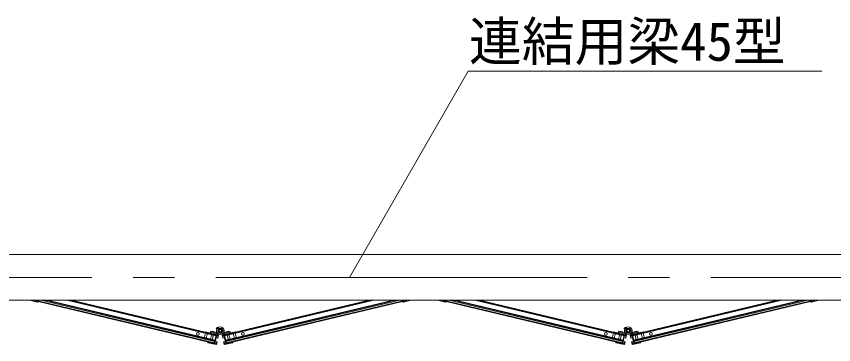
# Model space of a CAD drawing. Units: millimetres, scale not verified. Extents: x -12090 to 12090, y -18325 to 18325.
# Drawn here: x -1795 to -12, y 14578 to 15294 of the extents above; entities that cross this region are included whole.
import ezdxf
from ezdxf.enums import TextEntityAlignment as Align

# ---------------------------------------------------------------- set-up
doc = ezdxf.new("R2010")
doc.units = ezdxf.units.MM
doc.header["$LTSCALE"] = 90
doc.linetypes.add('CHAIN2', pattern=[12, 9, -1, 1, -1])
doc.linetypes.add('DASHED1', pattern=[1.8, 1.2, -0.6])
for name, color, linetype, lineweight in [('0-6_ﾎﾞﾙﾄ類', 134, 'Continuous', 18), ('1-6_通芯', 134, 'CHAIN2', 18), ('1-9_標準ﾊﾟﾈﾙ', 134, 'Continuous', 18), ('1-B_文字', 134, 'Continuous', 18), ('1-D_連結用梁45', 134, 'Continuous', 18)]:
    doc.layers.add(name, color=color, linetype=linetype, lineweight=lineweight)
doc.styles.add('ＭＳ ゴシック', font='')
doc.styles.get('ＭＳ ゴシック').set_extended_font_data('MS Gothic')

msp = doc.modelspace()

# ---------------------------------------------------------------- linework, layer by layer
at = {"layer": '0-6_ﾎﾞﾙﾄ類'}
for p, q in [((-1353.08, 14603.78), (-1355.97, 14608.77)), ((-1347.31, 14603.78), (-1353.08, 14603.78)), ((-1347.31, 14613.78), (-1344.42, 14608.77)), ((-1344.42, 14608.77), (-1347.31, 14603.78)), ((-463.08, 14603.78), (-465.97, 14608.77)), ((-457.31, 14603.78), (-463.08, 14603.78)), ((-457.31, 14613.78), (-454.42, 14608.77)), ((-454.42, 14608.77), (-457.31, 14603.78))]:
    msp.add_line(p, q, dxfattribs=at)
for points in [[(-1355.97, 14608.77), (-1353.08, 14613.78), (-1347.31, 14613.78)], [(-465.97, 14608.77), (-463.08, 14613.78), (-457.31, 14613.78)]]:
    msp.add_lwpolyline(points, dxfattribs=at)
for centre, radius in [((-1350.19, 14608.77), 4.9), ((-1350.19, 14608.77), 3), ((-1350.19, 14608.77), 2.46), ((-460.2, 14608.77), 4.9), ((-460.2, 14608.77), 3), ((-460.2, 14608.77), 2.46)]:
    msp.add_circle(centre, radius, dxfattribs=at)
at = {"layer": '1-6_通芯'}
msp.add_line((-10000.2, 14725), (3340.81, 14725), dxfattribs=at)
at = {"layer": '1-9_標準ﾊﾟﾈﾙ'}
for p, q in [((-1766.5, 14675), (-1749.74, 14671.02)), ((-1760.01, 14675), (-1747.93, 14672.13)), ((-1754.82, 14675), (-1363.1, 14581.96)), ((-1731.65, 14674.64), (-1732, 14673.18)), ((-1727.99, 14675), (-1361.66, 14587.99)), ((-1685.15, 14675), (-1359.38, 14597.62)), ((-1015.24, 14675), (-1341.01, 14597.62)), ((-972.4, 14675), (-1338.72, 14587.99)), ((-945.57, 14675), (-1337.29, 14581.96)), ((-968.73, 14674.64), (-968.38, 14673.18)), ((-940.37, 14675), (-952.46, 14672.13)), ((-933.88, 14675), (-950.65, 14671.02)), ((-876.51, 14675), (-859.73, 14671.02)), ((-870.01, 14675), (-857.93, 14672.13)), ((-864.82, 14675), (-473.09, 14581.96)), ((-841.65, 14674.64), (-842, 14673.18)), ((-837.99, 14675), (-471.66, 14587.99)), ((-795.15, 14675), (-469.38, 14597.62)), ((-125.23, 14675), (-451.01, 14597.62)), ((-82.39, 14675), (-448.72, 14587.99)), ((-55.57, 14675), (-447.29, 14581.96)), ((-78.73, 14674.64), (-78.38, 14673.18)), ((-50.37, 14675), (-62.46, 14672.13)), ((-43.88, 14675), (-60.65, 14671.02)), ((-1734.92, 14673.87), (-1732, 14673.18)), ((-965.47, 14673.87), (-968.38, 14673.18)), ((-844.92, 14673.87), (-842, 14673.18)), ((-75.47, 14673.87), (-78.38, 14673.18)), ((-1383.43, 14604.57), (-1383.19, 14605.54)), ((-1359.1, 14598.79), (-1383.43, 14604.57)), ((-1382.59, 14605.91), (-1354.37, 14599.22)), ((-1357.15, 14615.58), (-1358.87, 14613.12)), ((-1358.75, 14612.43), (-1358.07, 14611.95)), ((-1358.69, 14608.77), (-1358.69, 14604.34)), ((-1355.75, 14615.21), (-1356.45, 14615.7)), ((-1317.8, 14605.91), (-1346.01, 14599.22)), ((-1341.69, 14608.77), (-1341.69, 14604.34)), ((-1341.29, 14598.79), (-1316.96, 14604.57)), ((-1339.98, 14604.76), (-1339.51, 14602.81)), ((-1316.96, 14604.57), (-1317.19, 14605.54)), ((-493.43, 14604.57), (-493.19, 14605.54)), ((-469.1, 14598.79), (-493.43, 14604.57)), ((-492.59, 14605.91), (-464.37, 14599.22)), ((-467.15, 14615.58), (-468.87, 14613.12)), ((-468.75, 14612.43), (-468.08, 14611.95)), ((-468.69, 14608.77), (-468.69, 14604.34)), ((-465.75, 14615.21), (-466.45, 14615.7)), ((-427.8, 14605.91), (-456.01, 14599.22)), ((-451.69, 14608.77), (-451.69, 14604.34)), ((-451.29, 14598.79), (-426.96, 14604.57)), ((-449.98, 14604.76), (-449.52, 14602.81)), ((-426.96, 14604.57), (-427.19, 14605.54)), ((-1391.13, 14593.76), (-1391.47, 14592.3)), ((-1388.56, 14591.6), (-1391.47, 14592.3)), ((-1361.94, 14586.82), (-1391.13, 14593.76)), ((-1378.83, 14589.3), (-1379.2, 14589.9)), ((-1362.29, 14585.36), (-1378.83, 14589.3)), ((-1362.29, 14585.36), (-1363.37, 14580.79)), ((-1359.1, 14598.79), (-1361.94, 14586.82)), ((-1358.27, 14584.98), (-1357.3, 14584.74)), ((-1356.42, 14592.76), (-1355.44, 14592.53)), ((-1354, 14598.61), (-1355.44, 14592.53)), ((-1346.38, 14598.61), (-1344.94, 14592.53)), ((-1343.97, 14592.76), (-1344.94, 14592.53)), ((-1342.12, 14584.98), (-1343.09, 14584.74)), ((-1341.29, 14598.79), (-1338.44, 14586.82)), ((-1338.44, 14586.82), (-1309.26, 14593.76)), ((-1338.1, 14585.36), (-1321.56, 14589.3)), ((-1338.1, 14585.36), (-1337.01, 14580.79)), ((-1321.56, 14589.3), (-1321.19, 14589.9)), ((-1311.83, 14591.6), (-1308.91, 14592.3)), ((-1309.26, 14593.76), (-1308.91, 14592.3)), ((-501.13, 14593.76), (-501.48, 14592.3)), ((-498.56, 14591.6), (-501.48, 14592.3)), ((-471.94, 14586.82), (-501.13, 14593.76)), ((-488.83, 14589.3), (-489.19, 14589.9)), ((-472.28, 14585.36), (-488.83, 14589.3)), ((-472.28, 14585.36), (-473.37, 14580.79)), ((-469.1, 14598.79), (-471.94, 14586.82)), ((-468.27, 14584.98), (-467.3, 14584.74)), ((-466.43, 14592.76), (-465.44, 14592.53)), ((-464, 14598.61), (-465.44, 14592.53)), ((-456.38, 14598.61), (-454.94, 14592.53)), ((-453.97, 14592.76), (-454.94, 14592.53)), ((-452.12, 14584.98), (-453.09, 14584.74)), ((-451.29, 14598.79), (-448.44, 14586.82)), ((-448.44, 14586.82), (-419.26, 14593.76)), ((-448.1, 14585.36), (-431.56, 14589.3)), ((-448.1, 14585.36), (-447.01, 14580.79)), ((-431.56, 14589.3), (-431.19, 14589.9)), ((-421.83, 14591.6), (-418.91, 14592.3)), ((-419.26, 14593.76), (-418.91, 14592.3)), ((-1363.37, 14580.79), (-1377.73, 14584.2)), ((-1359.34, 14578.29), (-1376.61, 14582.39)), ((-1357.3, 14584.74), (-1358.74, 14578.67)), ((-1343.09, 14584.74), (-1341.65, 14578.67)), ((-1341.04, 14578.29), (-1323.77, 14582.39)), ((-1337.01, 14580.79), (-1322.66, 14584.2)), ((-473.37, 14580.79), (-487.73, 14584.2)), ((-469.34, 14578.29), (-486.61, 14582.39)), ((-467.3, 14584.74), (-468.74, 14578.67)), ((-453.09, 14584.74), (-451.65, 14578.67)), ((-451.04, 14578.29), (-433.77, 14582.39)), ((-447.01, 14580.79), (-432.66, 14584.2))]:
    msp.add_line(p, q, dxfattribs=at)
at = {"layer": '1-9_標準ﾊﾟﾈﾙ', "linetype": 'DASHED1'}
for p, q in [((-1382.54, 14604.36), (-1385.39, 14592.39)), ((-1378.46, 14603.39), (-1381.3, 14591.42)), ((-1321.93, 14603.39), (-1319.09, 14591.42)), ((-1317.84, 14604.36), (-1315, 14592.39)), ((-492.54, 14604.36), (-495.39, 14592.39)), ((-488.46, 14603.39), (-491.3, 14591.42)), ((-431.93, 14603.39), (-429.08, 14591.42)), ((-427.84, 14604.36), (-425, 14592.39)), ((-1385.39, 14592.39), (-1385.62, 14591.42)), ((-1381.3, 14591.42), (-1381.54, 14590.45)), ((-1368.93, 14601.12), (-1371.77, 14589.16)), ((-1368.58, 14602.59), (-1368.93, 14601.12)), ((-1364.84, 14600.16), (-1367.68, 14588.19)), ((-1364.49, 14601.62), (-1364.84, 14600.16)), ((-1335.9, 14601.62), (-1335.55, 14600.16)), ((-1335.55, 14600.16), (-1332.7, 14588.19)), ((-1331.81, 14602.59), (-1331.46, 14601.12)), ((-1331.46, 14601.12), (-1328.62, 14589.16)), ((-1319.09, 14591.42), (-1318.85, 14590.45)), ((-1315, 14592.39), (-1314.76, 14591.42)), ((-495.39, 14592.39), (-495.62, 14591.42)), ((-491.3, 14591.42), (-491.54, 14590.45)), ((-478.93, 14601.12), (-481.77, 14589.16)), ((-478.57, 14602.59), (-478.93, 14601.12)), ((-474.84, 14600.16), (-477.68, 14588.19)), ((-474.49, 14601.62), (-474.84, 14600.16)), ((-445.9, 14601.62), (-445.55, 14600.16)), ((-445.55, 14600.16), (-442.7, 14588.19)), ((-441.81, 14602.59), (-441.46, 14601.12)), ((-441.46, 14601.12), (-438.62, 14589.16)), ((-429.08, 14591.42), (-428.85, 14590.45)), ((-425, 14592.39), (-424.76, 14591.42))]:
    msp.add_line(p, q, dxfattribs=at)
at = {"layer": '1-9_標準ﾊﾟﾈﾙ'}
for points in [[(-1760.01, 14675), (-1363.37, 14580.79), (-1358.82, 14599.96), (-1674.76, 14675)], [(-1754.82, 14675), (-1363.1, 14581.96), (-1362.4, 14584.88), (-1741.84, 14675)], [(-1734.92, 14673.87), (-1735.29, 14674.47), (-1737.51, 14675)], [(-1733.18, 14675), (-1361.94, 14586.82), (-1359.1, 14598.79), (-1679.96, 14675)], [(-940.37, 14675), (-1337.01, 14580.79), (-1341.57, 14599.96), (-1025.62, 14675)], [(-967.2, 14675), (-1338.44, 14586.82), (-1341.29, 14598.79), (-1020.43, 14675)], [(-945.57, 14675), (-1337.29, 14581.96), (-1337.99, 14584.88), (-958.54, 14675)], [(-965.47, 14673.87), (-965.1, 14674.47), (-962.87, 14675)], [(-870.01, 14675), (-473.37, 14580.79), (-468.82, 14599.96), (-784.76, 14675)], [(-864.82, 14675), (-473.09, 14581.96), (-472.4, 14584.88), (-851.84, 14675)], [(-844.92, 14673.87), (-845.29, 14674.47), (-847.51, 14675)], [(-843.18, 14675), (-471.94, 14586.82), (-469.1, 14598.79), (-789.96, 14675)], [(-50.37, 14675), (-447.01, 14580.79), (-451.57, 14599.96), (-135.62, 14675)], [(-77.2, 14675), (-448.44, 14586.82), (-451.29, 14598.79), (-130.43, 14675)], [(-55.57, 14675), (-447.29, 14581.96), (-447.98, 14584.88), (-68.54, 14675)], [(-75.47, 14673.87), (-75.1, 14674.47), (-72.87, 14675)], [(-1357.23, 14604), (-1371.11, 14607.3), (-1371.57, 14605.35), (-1354.01, 14601.19)], [(-1343.16, 14604), (-1329.28, 14607.3), (-1328.81, 14605.35), (-1346.37, 14601.19)], [(-467.23, 14604), (-481.1, 14607.3), (-481.57, 14605.35), (-464.01, 14601.19)], [(-453.16, 14604), (-439.28, 14607.3), (-438.81, 14605.35), (-456.37, 14601.19)], [(-1388.56, 14591.6), (-1387.95, 14591.98), (-1379.2, 14589.9)], [(-1358.27, 14584.98), (-1359.49, 14579.86), (-1362.4, 14580.56), (-1358.13, 14598.56), (-1355.21, 14597.86), (-1356.42, 14592.76)], [(-1342.12, 14584.98), (-1340.9, 14579.86), (-1337.99, 14580.56), (-1342.26, 14598.56), (-1345.18, 14597.86), (-1343.97, 14592.76)], [(-1311.83, 14591.6), (-1312.43, 14591.98), (-1321.19, 14589.9)], [(-498.56, 14591.6), (-497.95, 14591.98), (-489.19, 14589.9)], [(-468.27, 14584.98), (-469.49, 14579.86), (-472.4, 14580.56), (-468.13, 14598.56), (-465.21, 14597.86), (-466.43, 14592.76)], [(-452.12, 14584.98), (-450.9, 14579.86), (-447.98, 14580.56), (-452.26, 14598.56), (-455.18, 14597.86), (-453.97, 14592.76)], [(-421.83, 14591.6), (-422.43, 14591.98), (-431.19, 14589.9)]]:
    msp.add_lwpolyline(points, dxfattribs=at)
for points in [[(-1356, 14601.65), (-1371.57, 14605.35), (-1372.03, 14603.41), (-1356.46, 14599.71)], [(-1328.81, 14605.35), (-1344.38, 14601.65), (-1343.92, 14599.71), (-1328.36, 14603.41)], [(-466, 14601.65), (-481.57, 14605.35), (-482.03, 14603.41), (-466.47, 14599.71)], [(-438.81, 14605.35), (-454.38, 14601.65), (-453.92, 14599.71), (-438.35, 14603.41)]]:
    msp.add_lwpolyline(points, close=True, dxfattribs=at)
for centre, radius in [((-1399.44, 14602.05), 3), ((-1350.19, 14608.77), 8.5), ((-1350.19, 14608.77), 8), ((-1300.95, 14602.05), 3), ((-509.44, 14602.05), 3), ((-460.2, 14608.77), 8.5), ((-460.2, 14608.77), 8), ((-410.95, 14602.05), 3)]:
    msp.add_circle(centre, radius, dxfattribs=at)
for centre, radius, start, end in [((-1737.94, 14682.81), 8.5, 246.753, 284.712), ((-962.45, 14682.81), 8.5, 255.288, 293.247), ((-847.93, 14682.81), 8.5, 246.753, 284.712), ((-72.45, 14682.81), 8.5, 255.288, 293.247), ((-1749.38, 14672.48), 1.5, 256.63913, 346.63913), ((-951, 14672.48), 1.5, 193.36087, 283.36087), ((-859.38, 14672.48), 1.5, 256.63913, 346.63913), ((-61, 14672.48), 1.5, 193.36087, 283.36087), ((-1382.71, 14605.42), 0.504, 76.63913, 166.63913), ((-1367.34, 14598.69), 8.5, 48.567, 104.712), ((-1358.46, 14612.83), 0.504, 145, 235), ((-1356.74, 14615.29), 0.504, 55, 145), ((-1333.04, 14598.69), 8.5, 75.288, 131.433), ((-1317.68, 14605.42), 0.504, 13.36087, 103.36087), ((-492.7, 14605.42), 0.504, 76.63913, 166.63913), ((-477.34, 14598.69), 8.5, 48.567, 104.712), ((-468.46, 14612.83), 0.504, 145, 235), ((-466.74, 14615.29), 0.504, 55, 145), ((-443.04, 14598.69), 8.5, 75.288, 131.433), ((-427.68, 14605.42), 0.504, 13.36087, 103.36087), ((-1381.84, 14598.23), 8.5, 228.567, 284.712), ((-1354.49, 14598.73), 0.504, 346.63913, 76.63913), ((-1345.9, 14598.73), 0.504, 103.36087, 193.36087), ((-1318.54, 14598.23), 8.5, 255.288, 311.433), ((-491.84, 14598.23), 8.5, 228.567, 284.712), ((-464.49, 14598.73), 0.504, 346.63913, 76.63913), ((-455.89, 14598.73), 0.504, 103.36087, 193.36087), ((-428.54, 14598.23), 8.5, 255.288, 311.433), ((-1376.26, 14583.85), 1.5, 166.63913, 256.63913), ((-1359.22, 14578.78), 0.504, 256.63913, 346.63913), ((-1341.16, 14578.78), 0.504, 193.36087, 283.36087), ((-1324.12, 14583.85), 1.5, 283.36087, 13.36087), ((-486.27, 14583.85), 1.5, 166.63913, 256.63913), ((-469.22, 14578.78), 0.504, 256.63913, 346.63913), ((-451.16, 14578.78), 0.504, 193.36087, 283.36087), ((-434.12, 14583.85), 1.5, 283.36087, 13.36087)]:
    msp.add_arc(centre, radius, start, end, dxfattribs=at)
at = {"layer": '1-B_文字'}
msp.add_line((-808.97, 15174.18), (-37.91, 15174.18), dxfattribs=at)
msp.add_lwpolyline([(-1068.74, 14725), (-809.41, 15174.18), (-808.97, 15174.18)], dxfattribs=at)
at = {"layer": '1-D_連結用梁45'}
msp.add_lwpolyline([(-2694.2, 14675), (1899.81, 14675), (1899.81, 14775), (-2694.2, 14775)], close=True, dxfattribs=at)

# ---------------------------------------------------------------- texts
at = {"layer": '1-B_文字', "style": 'ＭＳ ゴシック'}
msp.add_text('連結用梁45型', height=84.46, dxfattribs=at).set_placement((-807.77, 15171.82), align=Align.BOTTOM_LEFT)

doc.saveas('drawing.dxf')
